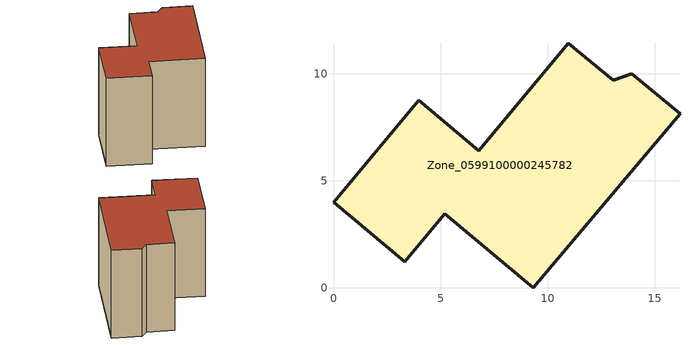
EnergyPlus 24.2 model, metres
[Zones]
Zone_0599100000245782
 floor ground (C_G): 6.79,6.41 10.98,11.43 13.06,9.69 13.93,10.01 16.19,8.13 9.33,0 5.2,3.45 3.33,1.22 0,4.01 3.98,8.76 z0
 wall outside (C_F): 3.98,8.76 0,4.01 3.33,1.22 5.2,3.45 9.33,0 16.19,8.13 13.93,10.01 13.06,9.69 10.98,11.43 6.79,6.41 3.98,8.76 z0:9.35
 roof outside (C_R): 6.79,6.41 3.98,8.76 0,4.01 3.33,1.22 5.2,3.45 9.33,0 16.19,8.13 13.93,10.01 13.06,9.69 10.98,11.43 z9.35
[BUILDING]
Pand.0599100000245782: North Axis=0; Terrain=City; Loads Convergence Tolerance Value=0.04; Temperature Convergence Tolerance Value=0.4; Solar Distribution=FullExterior; Maximum Number of Warmup Days=25; Minimum Number of Warmup Days=1
[Site:Location]
Rotterdam.The.Hague.AP_ZH_NLD Design_Conditions: Latitude=51.96; Longitude=4.45; Time Zone=1; Elevation=-4.5
[SITE:GROUNDTEMPERATURE:BUILDINGSURFACE]
18, 18, 18, 18, 18, 18, 18, 18, 18, 18, 18, 18
[MATERIAL] Thermal Absorptance=0.9; Solar Absorptance=0.7; Visible Absorptance=0.7
Name | Roughness | Thickness | Conductivity | Density | Specific Heat
G.TC.1946-1964 | MediumSmooth | 0.15 | 1 | 540 | 1210
F.TC.1946-1964 | Rough | 0.3 | 0.857143 | 1920 | 840
R.TC.1946-1964 | MediumRough | 0.2 | 0.235294 | 1500 | 1000
[CONSTRUCTION]
C_G: G.TC.1946-1964
C_F: F.TC.1946-1964
C_R: R.TC.1946-1964
[ZONE]
Zone_0599100000245782: Type=1; Multiplier=1; Ceiling Height=Autocalculate; Volume=Autocalculate; Floor Area=autocalculate; Part of Total Floor Area=Yes
[ZONEINFILTRATION:DESIGNFLOWRATE]
Infil_Zone_0599100000245782: Zone or ZoneList or Space or SpaceList=Zone_0599100000245782; Schedule=AlwaysOn; Design Flow Rate Calculation Method=Flow/Area; Flow Rate per Floor Area=0.003; Constant Term Coefficient=1; Temperature Term Coefficient=0; Velocity Term Coefficient=0; Velocity Squared Term Coefficient=0
[HVACTEMPLATE:ZONE:IDEALLOADSAIRSYSTEM]
Zone_0599100000245782: Maximum Heating Supply Air Temperature=50; Minimum Cooling Supply Air Temperature=13; Maximum Heating Supply Air Humidity Ratio=0.0156; Minimum Cooling Supply Air Humidity Ratio=0.0077; Heating Limit=NoLimit; Cooling Limit=NoLimit; Dehumidification Control Type=ConstantSensibleHeatRatio; Cooling Sensible Heat Ratio=0.7; Dehumidification Setpoint=60; Humidification Control Type=None; Humidification Setpoint=30; Outdoor Air Method=None; Outdoor Air Flow Rate per Person=0.00944; Outdoor Air Flow Rate per Zone Floor Area=0; Outdoor Air Flow Rate per Zone=0; Demand Controlled Ventilation Type=None; Outdoor Air Economizer Type=NoEconomizer; Heat Recovery Type=None; Sensible Heat Recovery Effectiveness=0.7; Latent Heat Recovery Effectiveness=0.65
[ZONECONTROL:THERMOSTAT]
ThermostatControl_Zone_0599100000245782: Zone or ZoneList=Zone_0599100000245782; Control Type Schedule=DualSetpointControlType; Control 1=Thermostat_Zone_0599100000245782; Temperature Difference Between Cutout And Setpoint=0
[THERMOSTATSETPOINT:DUALSETPOINT]
Thermostat_Zone_0599100000245782: Heating Setpoint Temperature Schedule=HeatingSetpoint_Zone_0599100000245782; Cooling Setpoint Temperature Schedule=CoolingSetpoint_Zone_0599100000245782
[SCHEDULE:COMPACT]
HeatingSetpoint_Zone_0599100000245782: Through: 12/31, For: AllDays, Until: 24:00, 21
CoolingSetpoint_Zone_0599100000245782: Through: 12/31, For: AllDays, Until: 24:00, 24
DualSetpointControlType: Through: 12/31, For: AllDays, Until: 24:00, 4
AlwaysOn: Through: 12/31, For: AllDays, Until: 24:00, 1
